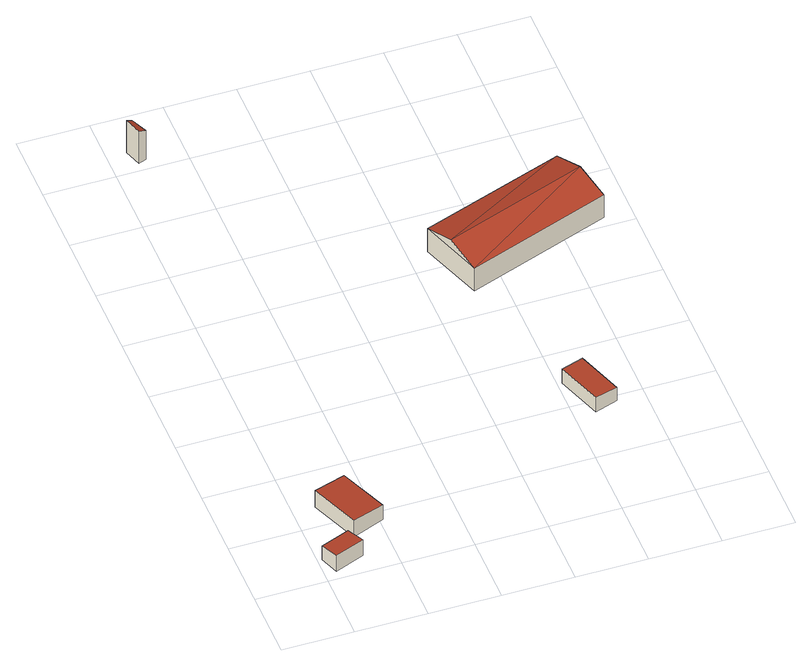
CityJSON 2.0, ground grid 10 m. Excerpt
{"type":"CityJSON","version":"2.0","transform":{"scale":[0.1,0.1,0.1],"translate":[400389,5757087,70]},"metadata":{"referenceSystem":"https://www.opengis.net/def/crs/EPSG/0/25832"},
"CityObjects":{
"building1":{"type":"Building","attributes":{"Gemeindeschluessel":"05515000","Geometrietyp2DReferenz":"3000","function":"51009_1610","roofType":"2100","measuredHeight":2.81},"geometry":[{"type":"Solid","lod":"2","boundaries":[[[[0,1,2,3]],[[4,5,1,0]],[[6,7,5,4]],[[3,2,7,6]],[[4,0,3,6]],[[1,5,7,2]]]],"semantics":{"surfaces":[{"type":"WallSurface"},{"type":"RoofSurface"},{"type":"GroundSurface"}],"values":[[0,0,0,0,1,2]]}}]},
"building2":{"type":"Building","attributes":{"Gemeindeschluessel":"05515000","Geometrietyp2DReferenz":"3000","function":"31001_1310","roofType":"2100","measuredHeight":2.87},"geometry":[{"type":"Solid","lod":"2","boundaries":[[[[8,9,10,11]],[[12,13,9,8]],[[14,15,13,12]],[[11,10,15,14]],[[12,8,11,14]],[[9,13,15,10]]]],"semantics":{"surfaces":[{"type":"WallSurface"},{"type":"RoofSurface"},{"type":"GroundSurface"}],"values":[[0,0,0,0,1,2]]}}]},
"building3":{"type":"Building","attributes":{"Gemeindeschluessel":"05515000","Geometrietyp2DReferenz":"3000","function":"51009_1610","roofType":"2100","measuredHeight":5.67},"geometry":[{"type":"Solid","lod":"2","boundaries":[[[[16,17,18,19]],[[20,21,17,16]],[[22,23,21,20]],[[19,18,23,22]],[[20,16,19,22]],[[17,21,23,18]]]],"semantics":{"surfaces":[{"type":"WallSurface"},{"type":"RoofSurface"},{"type":"GroundSurface"}],"values":[[0,0,0,0,1,2]]}}]},
"building4":{"type":"Building","attributes":{"Gemeindeschluessel":"05515000","Geometrietyp2DReferenz":"3000","function":"51009_1610","roofType":"2100","measuredHeight":2.5},"geometry":[{"type":"Solid","lod":"2","boundaries":[[[[24,25,26,27]],[[28,29,25,24]],[[30,31,29,28]],[[27,26,31,30]],[[28,24,27,30]],[[25,29,31,26]]]],"semantics":{"surfaces":[{"type":"WallSurface"},{"type":"RoofSurface"},{"type":"GroundSurface"}],"values":[[0,0,0,0,1,2]]}}]},
"building5":{"type":"Building","attributes":{"Gemeindeschluessel":"05515000","Geometrietyp2DReferenz":"3000","function":"31001_2000","roofType":"3100","measuredHeight":5.48},"geometry":[{"type":"Solid","lod":"2","boundaries":[[[[32,33,34,35]],[[36,37,33,32]],[[38,39,37,36]],[[35,34,39,38]],[[32,40,36]],[[38,41,35]],[[41,40,32]],[[32,35,41]],[[38,36,40]],[[40,41,38]],[[33,37,39,34]]]],"semantics":{"surfaces":[{"type":"WallSurface"},{"type":"RoofSurface"},{"type":"GroundSurface"}],"values":[[0,0,0,0,0,0,1,1,1,1,2]]}}]}
},
"vertices":[
[3,33,37],[3,33,13],[13,6,13],[13,6,41],[44,49,37],[44,49,13],[55,22,41],[55,22,13],
[74,147,37],[74,147,12],[28,129,12],[28,129,41],[102,78,37],[102,78,12],[56,60,41],[56,60,12],
[32,804,71],[32,804,14],[43,808,14],[43,808,65],[24,829,70],[24,829,14],[33,832,65],[33,832,14],
[436,251,34],[436,251,11],[404,239,11],[404,239,36],[459,185,34],[459,185,11],[427,174,36],[427,174,11],
[529,605,45],[529,605,5],[327,534,5],[327,534,45],[561,516,45],[561,516,5],[359,444,45],[359,444,5],[545,561,60],[343,489,60]
]}
